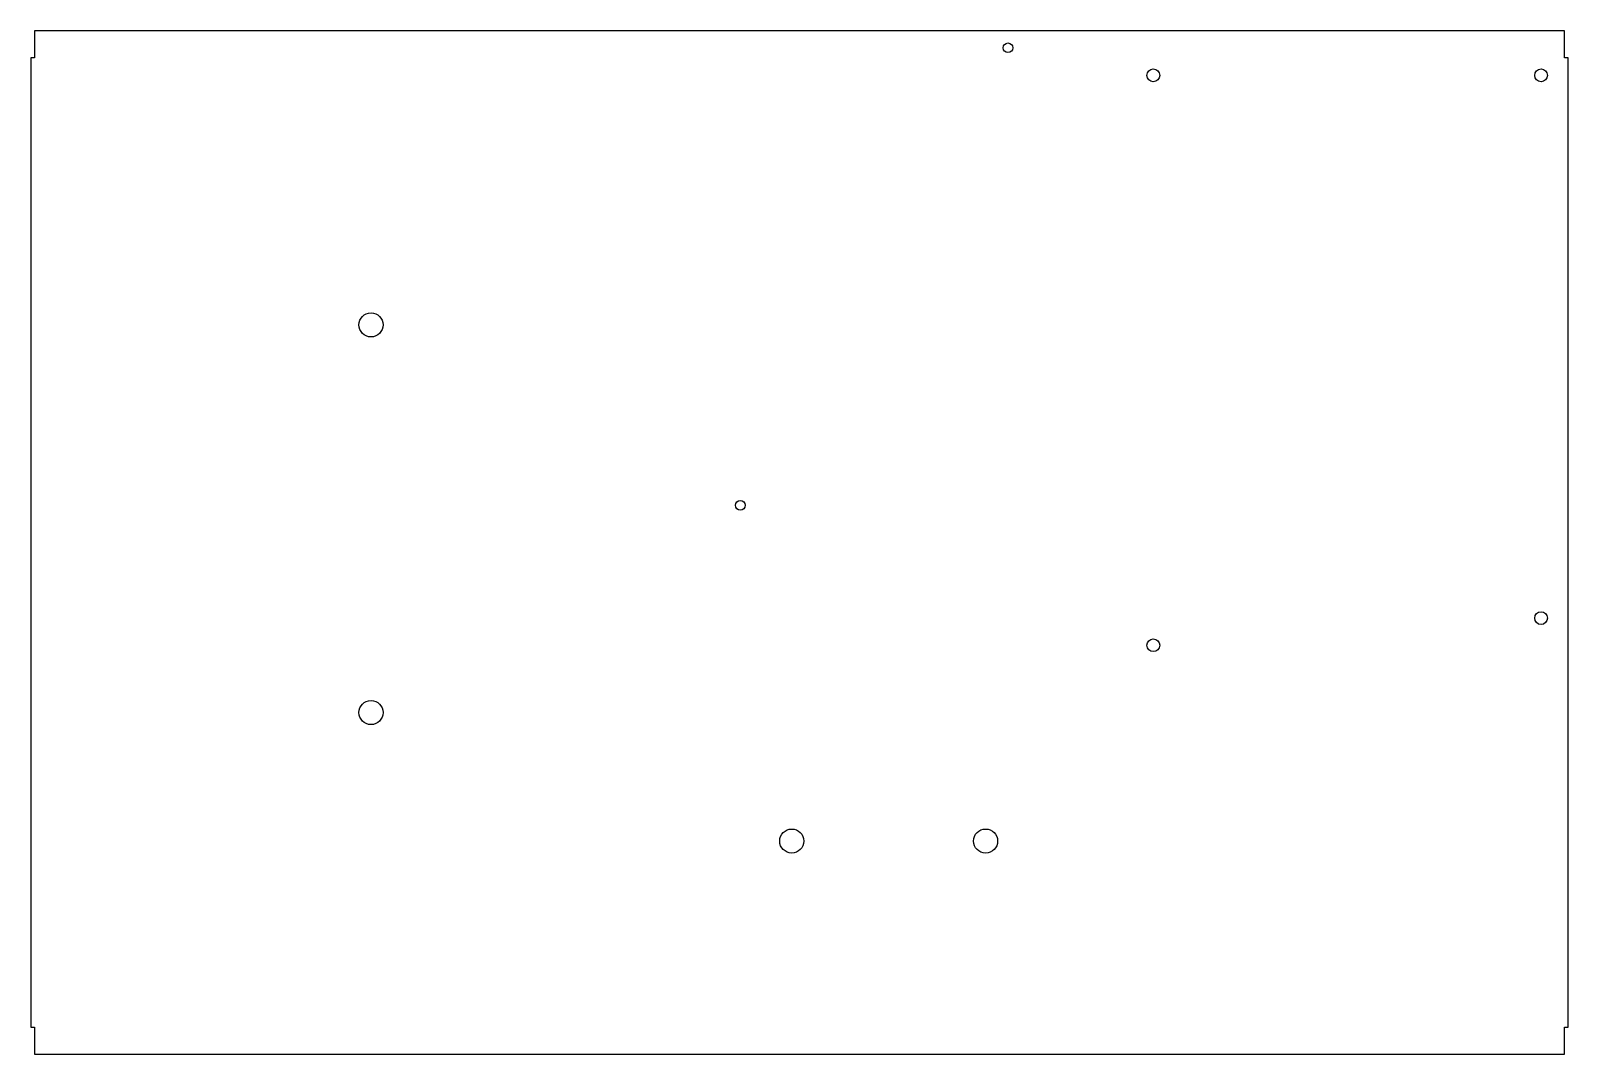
# Model space of a CAD drawing. Header units: millimetres. Extents: x -196 to 200, y -268 to -4.
import ezdxf

# ---------------------------------------------------------------- set-up
doc = ezdxf.new("R2010")
doc.units = ezdxf.units.MM
doc.layers.get('0').update_dxf_attribs({"linetype": 'CONTINUOUS'})

msp = doc.modelspace()

# ---------------------------------------------------------------- linework, layer by layer
msp.add_lwpolyline([(199.32, -10.94), (199.32, -3.94), (-195.18, -3.94), (-195.18, -10.94), (-196.18, -10.94), (-196.18, -260.94), (-195.18, -260.94), (-195.18, -267.94), (199.32, -267.94), (199.32, -260.94), (200.32, -260.94), (200.32, -10.94)], close=True)
for centre, radius in [((55.82, -8.34), 1.25), ((93.32, -15.44), 1.65), ((193.32, -15.44), 1.65), ((-108.43, -79.81), 3.1), ((-13.18, -126.34), 1.25), ((193.32, -155.44), 1.65), ((93.32, -162.44), 1.65), ((-108.43, -179.81), 3.1), ((0.07, -212.94), 3.1), ((50.07, -212.94), 3.1)]:
    msp.add_circle(centre, radius)

doc.saveas('drawing.dxf')
